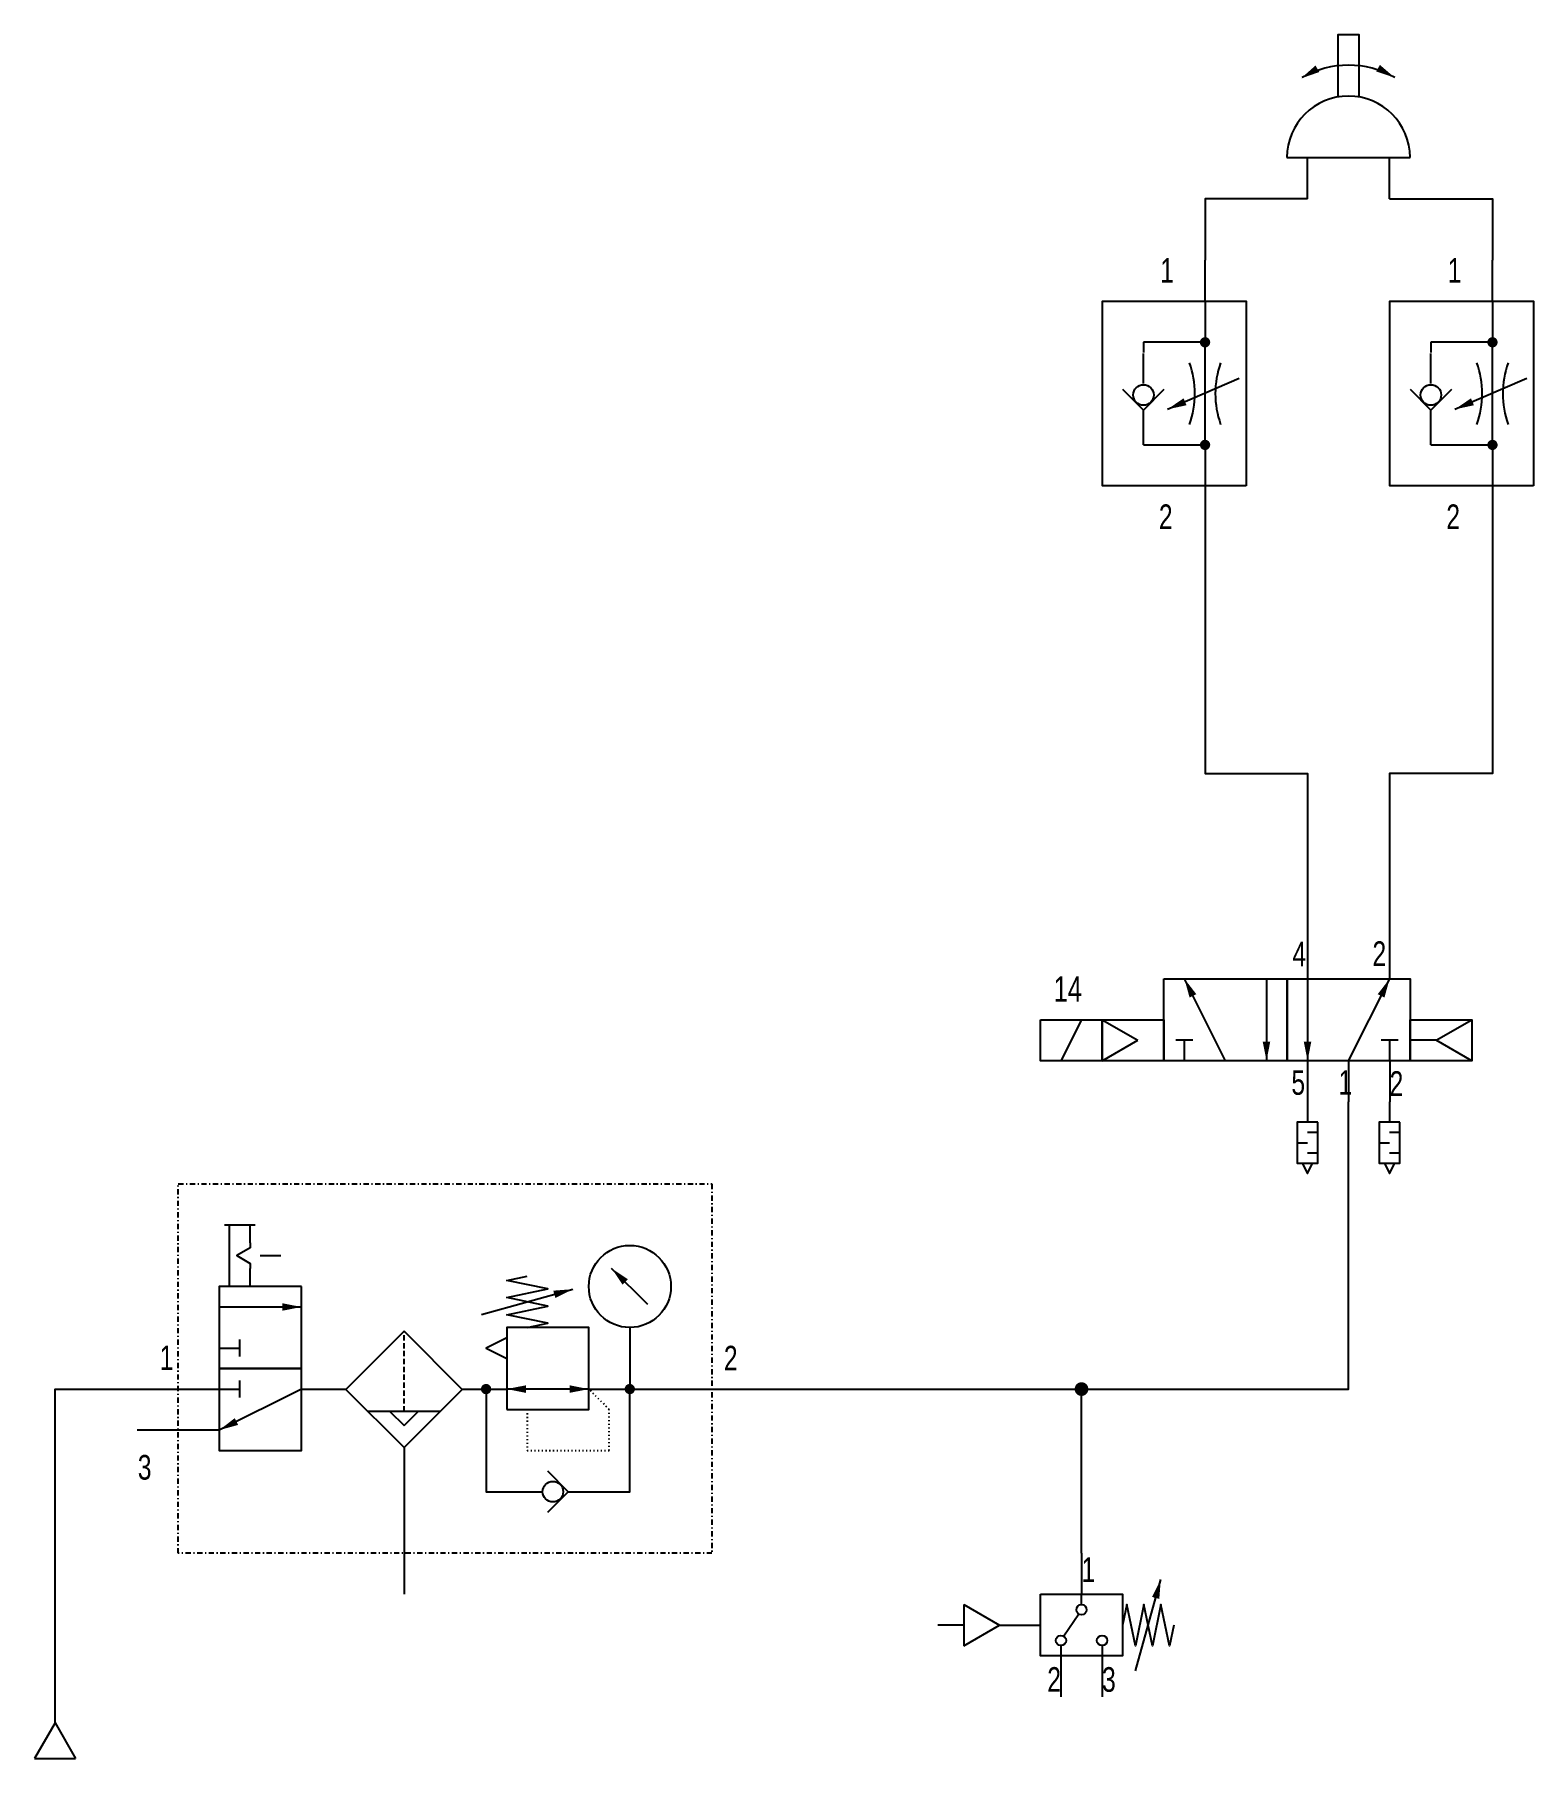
# Model space of a CAD drawing. Extents: x 14 to 156, y 0 to 164.
import ezdxf
from ezdxf.enums import TextEntityAlignment as Align

# ---------------------------------------------------------------- set-up
doc = ezdxf.new("R2010")
doc.units = 0
for name, pattern in [('DASHDOT', [1, 0.5, -0.25, 0, -0.25]), ('DASHED', [0.75, 0.5, -0.25]), ('DOT', [0.25, 0, -0.25])]:
    doc.linetypes.add(name, pattern=pattern)
doc.layers.add('1', color=7, linetype='CONTINUOUS')

# ---------------------------------------------------------------- blocks, each defined once
blk = doc.blocks.new('LCA1')
at = {"layer": '1', "color": 7}
blk.add_solid([(0, 0), (-1.82, -0.3575), (-1.82, 0.3575)], dxfattribs=at)
blk = doc.blocks.new('LCBP1')
at = {"layer": '1', "color": 7}
blk.add_line((0, -0.8125), (0, 0.8125), dxfattribs=at)
blk = doc.blocks.new('LCA1R')
at = {"layer": '1', "color": 7}
blk.add_solid([(0, 0), (1.82, -0.3575), (1.82, 0.3575)], dxfattribs=at)
blk = doc.blocks.new('B1054565_00991756')
at = {"layer": '1', "color": 7}
for p, q in [((-21.26, 15.6), (-18.34, 15.6)), ((-20.78, 9.75), (-20.78, 15.6)), ((-18.83, 13.89), (-18.83, 15.6)), ((-17.85, 12.68), (-15.9, 12.68)), ((18.97, 8.03), (15.52, 11.47)), ((-18.83, 9.75), (-18.83, 11.46)), ((3.17, 7.09), (11.83, 9.49)), ((-21.75, 7.8), (-13.95, 7.8)), ((17.25, 5.85), (17.25, 0)), ((-21.75, 3.9), (-19.8, 3.9)), ((-29.55, 0), (-25.65, 0)), ((-25.65, 0), (-21.75, 0)), ((-21.75, 0), (-19.8, 0)), ((-13.95, 0), (-21.75, -3.9)), ((-13.95, 0), (-9.72, 0)), ((1.31, 0), (5.55, 0)), ((13.35, 0), (5.55, 0)), ((13.35, 0), (25.05, 0)), ((25.05, 0), (28.95, 0)), ((-0.79, -2.13), (-7.61, -2.13)), ((-5.55, -2.13), (-4.2, -3.47)), ((-4.2, -3.47), (-2.86, -2.13)), ((-25.65, -3.9), (-29.55, -3.9)), ((-21.75, -3.9), (-25.65, -3.9)), ((-4.2, -5.54), (-4.2, -15.6)), ((5.55, -9.75), (8.98, -9.75)), ((11.4, -9.75), (15.3, -9.75)), ((-4.2, -15.6), (-4.2, -19.5))]:
    blk.add_line(p, q, dxfattribs=at)
at = {"layer": '1', "color": 7, "linetype": 'DASHED'}
blk.add_line((-4.2, -2.13), (-4.2, 5.49), dxfattribs=at)
at = {"layer": '1', "color": 7, "linetype": 'DASHDOT'}
blk.add_lwpolyline([(-25.65, 19.5), (25.05, 19.5), (25.05, -15.6), (-25.65, -15.6), (-25.65, 19.5)], dxfattribs=at)
at = {"layer": '1', "color": 7}
for points in [[(-18.83, 13.89), (-18.83, 13.41), (-20.09, 12.68), (-18.83, 11.94), (-18.83, 11.46)], [(7.5, 5.85), (9.45, 6.26), (5.55, 7.07), (9.45, 7.88), (5.55, 8.69), (9.45, 9.51), (5.55, 10.32), (7.5, 10.73)], [(-13.95, 9.75), (-21.75, 9.75), (-21.75, 1.95), (-13.95, 1.95), (-13.95, 9.75)], [(-4.2, 5.49), (-9.72, -0.03), (-4.2, -5.54), (1.31, -0.03), (-4.2, 5.49)], [(5.55, -1.95), (13.35, -1.95), (13.35, 5.85), (5.55, 5.85), (5.55, -1.95)], [(5.55, 4.88), (3.6, 3.9), (5.55, 2.92)], [(-13.95, 1.95), (-21.75, 1.95), (-21.75, -5.85), (-13.95, -5.85), (-13.95, 1.95)], [(3.6, 0), (3.6, -9.75), (5.55, -9.75)], [(15.3, -9.75), (17.25, -9.75), (17.25, 0)], [(9.45, -11.7), (11.4, -9.75), (9.45, -7.8)]]:
    blk.add_lwpolyline(points, dxfattribs=at)
at = {"layer": '1', "color": 7, "const_width": 0.487}
for points in [[(3.35, 0, 1), (3.84, 0, 1)], [(17, 0, 1), (17.49, 0, 1)]]:
    blk.add_lwpolyline(points, format="xyb", close=True, dxfattribs=at)
at = {"layer": '1', "color": 7, "linetype": 'DOT'}
blk.add_lwpolyline([(7.5, -1.95), (7.5, -5.85), (15.3, -5.85), (15.3, -1.95), (13.35, 0)], dxfattribs=at)
at = {"layer": '1', "color": 7}
for centre, radius in [((17.25, 9.75), 3.9), ((9.94, -9.75), 0.975)]:
    blk.add_circle(centre, radius, dxfattribs=at)
at = {"layer": '1'}
for name, p, rotation in [('LCA1', (15.52, 11.47), 135), ('LCA1', (11.83, 9.49), 15.4711922908485), ('LCA1', (5.55, 0), -180), ('LCA1R', (13.35, 0), -180), ('LCA1', (-21.75, -3.9), -153.434948822922)]:
    blk.add_blockref(name, p, dxfattribs=dict(at, rotation=rotation))
for name, p in [('LCA1', (-13.95, 7.8)), ('LCBP1', (-19.8, 3.9)), ('LCBP1', (-19.8, 0))]:
    blk.add_blockref(name, p, dxfattribs=at)
blk = doc.blocks.new('B1069207_00991265')
at = {"layer": '1', "color": 7}
for p, q in [((-3.9, 5.85), (-3.9, -5.85)), ((-7.8, 3.9), (-3.9, 3.9)), ((-7.8, -3.9), (-3.9, -3.9))]:
    blk.add_line(p, q, dxfattribs=at)
blk.add_lwpolyline([(1.95, 0.97), (7.8, 0.97), (7.8, -0.97), (1.95, -0.97)], dxfattribs=at)
for radius, start, end in [(5.85, 270, 90), (8.78, 330, 30)]:
    blk.add_arc((-3.9, 0), radius, start, end, dxfattribs=at)
at = {"layer": '1'}
for name, p, rotation in [('LCA1', (3.62, 4.52), 120.5), ('LCA1R', (3.7, -4.39), 60.4999999999997)]:
    blk.add_blockref(name, p, dxfattribs=dict(at, rotation=rotation))
blk = doc.blocks.new('B1056948_00993166')
at = {"layer": '1', "color": 7}
for p, q in [((1.43, 0), (-1.95, 1.95)), ((-1.95, 1.95), (-1.95, -1.95)), ((1.43, 0), (-1.95, -1.95)), ((1.43, 0), (1.95, 0))]:
    blk.add_line(p, q, dxfattribs=at)
blk = doc.blocks.new('B1069226')
at = {"layer": '1', "color": 7, "width": 0.75}
blk.add_text('1', height=2.34, dxfattribs=at).set_placement((-1.64, 0), align=Align.MIDDLE_LEFT)
blk = doc.blocks.new('B1062073')
at = {"layer": '1', "color": 7, "width": 0.75}
blk.add_text('5', height=2.34, dxfattribs=at).set_placement((1.64, 1.66), align=Align.TOP_RIGHT)
blk = doc.blocks.new('B1069216_00991453')
at = {"layer": '1', "color": 7}
for p, q in [((-2.925, 8.775), (-2.925, 12.675)), ((-2.925, 4.875), (-2.925, 8.775)), ((2.925, 4.875), (-2.925, 4.875)), ((-2.925, 4.875), (-2.925, -4.875)), ((2.925, 4.875), (2.925, 3.9)), ((2.925, 3.9), (2.925, 1.56)), ((-6.175, -1.43), (0.65, 1.495)), ((2.925, -0.975), (2.925, -3.8025)), ((-2.925, -4.875), (2.925, -4.875)), ((-2.925, -8.775), (-2.925, -4.875)), ((2.925, -4.875), (2.925, -3.9)), ((-2.925, -8.775), (-2.925, -12.675))]:
    blk.add_line(p, q, dxfattribs=at)
for points in [[(-6.825, 8.775), (6.825, 8.775), (6.825, -8.775), (-6.825, -8.775), (-6.825, 8.775)], [(0.975, -0.39), (2.925, 1.56), (4.875, -0.39)]]:
    blk.add_lwpolyline(points, dxfattribs=at)
at = {"layer": '1', "color": 7, "const_width": 0.4875}
for points in [[(-3.16875, 4.875, 1), (-2.68125, 4.875, 1)], [(-3.16875, -4.875, 1), (-2.68125, -4.875, 1)]]:
    blk.add_lwpolyline(points, format="xyb", close=True, dxfattribs=at)
at = {"layer": '1', "color": 7}
blk.add_circle((2.925, 0.13), 0.975, dxfattribs=at)
for centre, start, end in [((-12.675, 0), 340.5285968, 19.4710506), ((6.825, 0), 160.5286587, 199.4713953)]:
    blk.add_arc(centre, 8.775, start, end, dxfattribs=at)
at = {"layer": '1', "rotation": 23.1985905136482}
blk.add_blockref('LCA1', (0.65, 1.495), dxfattribs=at)
blk = doc.blocks.new('B1054575')
at = {"layer": '1', "color": 7, "width": 0.75}
blk.add_text('1', height=2.34, dxfattribs=at).set_placement((1.64, -1.07), align=Align.RIGHT)
blk = doc.blocks.new('B1062075')
at = {"layer": '1', "color": 7, "width": 0.75}
blk.add_text('4', height=2.34, dxfattribs=at).set_placement((1.64, -1.07), align=Align.RIGHT)
blk = doc.blocks.new('B1065379_00991473')
at = {"layer": '1', "color": 7}
for p, q in [((0, 3.4125), (0, 1.4625)), ((0.975, 0.4875), (0, 0.4875)), ((-0.975, -0.4875), (0, -0.4875)), ((0.975, -1.4625), (0, -1.4625))]:
    blk.add_line(p, q, dxfattribs=at)
for points in [[(0.975, 1.4625), (-0.975, 1.4625), (-0.975, -2.4375), (0.975, -2.4375), (0.975, 1.4625)], [(-0.4875, -2.4375), (0, -3.4125), (0.4875, -2.4375)]]:
    blk.add_lwpolyline(points, dxfattribs=at)
blk = doc.blocks.new('B1062074')
at = {"layer": '1', "color": 7, "width": 0.75}
blk.add_text('2', height=2.34, dxfattribs=at).set_placement((-1.64, 1.66), align=Align.TOP_LEFT)
blk = doc.blocks.new('B1062072')
at = {"layer": '1', "color": 7, "width": 0.75}
blk.add_text('1', height=2.34, dxfattribs=at).set_placement((1.64, 1.66), align=Align.TOP_RIGHT)
blk = doc.blocks.new('B1080528_00991471')
at = {"layer": '1', "color": 7}
for p, q in [((2.44, 7.07), (2.44, 3.17)), ((7.58, -4.09), (9.97, 4.58)), ((-8.74, 2.19), (-8.74, -1.71)), ((-8.74, 2.19), (-5.36, 0.24)), ((2.44, 2.19), (2.44, 3.17)), ((-8.74, 0.24), (-11.21, 0.24)), ((-8.74, -1.71), (-5.36, 0.24)), ((-5.36, 0.24), (-1.46, 0.24)), ((2.17, 1.3), (0.76, -0.81)), ((0.49, -1.71), (0.49, -2.68)), ((0.49, -2.68), (0.49, -6.58)), ((4.39, -1.71), (4.39, -2.68)), ((4.39, -2.68), (4.39, -6.58))]:
    blk.add_line(p, q, dxfattribs=at)
for points in [[(-1.46, 3.17), (6.34, 3.17), (6.34, -2.68), (-1.46, -2.68), (-1.46, 3.17)], [(11.21, 0.24), (10.81, -1.71), (9.99, 2.19), (9.18, -1.71), (8.37, 2.19), (7.56, -1.71), (6.74, 2.19), (6.34, 0.24)]]:
    blk.add_lwpolyline(points, dxfattribs=at)
for centre in [(2.44, 1.71), (0.49, -1.22), (4.39, -1.22)]:
    blk.add_circle(centre, 0.487, dxfattribs=at)
at = {"layer": '1', "rotation": 74.5288077091515}
blk.add_blockref('LCA1', (9.97, 4.58), dxfattribs=at)
blk = doc.blocks.new('B1069236')
at = {"layer": '1', "color": 7, "width": 0.75}
blk.add_text('2', height=2.34, dxfattribs=at).set_placement((-1.64, 0), align=Align.MIDDLE_LEFT)
blk = doc.blocks.new('B1069237')
at = {"layer": '1', "color": 7, "width": 0.75}
blk.add_text('1', height=2.34, dxfattribs=at).set_placement((-1.64, 0), align=Align.MIDDLE_LEFT)
blk = doc.blocks.new('B1080537')
at = {"layer": '1', "color": 7, "width": 0.75}
blk.add_text('3', height=2.34, dxfattribs=at).set_placement((-1.64, 1.66), align=Align.TOP_LEFT)
blk = doc.blocks.new('B1054576')
at = {"layer": '1', "color": 7, "width": 0.75}
blk.add_text('2', height=2.34, dxfattribs=at).set_placement((-1.64, 0), align=Align.MIDDLE_LEFT)
blk = doc.blocks.new('B1080538')
at = {"layer": '1', "color": 7, "width": 0.75}
blk.add_text('2', height=2.34, dxfattribs=at).set_placement((1.64, 1.66), align=Align.TOP_RIGHT)
blk = doc.blocks.new('B1069227_00991453')
at = {"layer": '1', "color": 7}
for p, q in [((-2.925, 8.775), (-2.925, 12.675)), ((-2.925, 4.875), (-2.925, 8.775)), ((2.925, 4.875), (-2.925, 4.875)), ((-2.925, 4.875), (-2.925, -4.875)), ((2.925, 4.875), (2.925, 3.9)), ((2.925, 3.9), (2.925, 1.56)), ((-6.175, -1.43), (0.65, 1.495)), ((2.925, -0.975), (2.925, -3.8025)), ((-2.925, -4.875), (2.925, -4.875)), ((-2.925, -8.775), (-2.925, -4.875)), ((2.925, -4.875), (2.925, -3.9)), ((-2.925, -8.775), (-2.925, -12.675))]:
    blk.add_line(p, q, dxfattribs=at)
for points in [[(-6.825, 8.775), (6.825, 8.775), (6.825, -8.775), (-6.825, -8.775), (-6.825, 8.775)], [(0.975, -0.39), (2.925, 1.56), (4.875, -0.39)]]:
    blk.add_lwpolyline(points, dxfattribs=at)
at = {"layer": '1', "color": 7, "const_width": 0.4875}
for points in [[(-3.16875, 4.875, 1), (-2.68125, 4.875, 1)], [(-3.16875, -4.875, 1), (-2.68125, -4.875, 1)]]:
    blk.add_lwpolyline(points, format="xyb", close=True, dxfattribs=at)
at = {"layer": '1', "color": 7}
blk.add_circle((2.925, 0.13), 0.975, dxfattribs=at)
for centre, start, end in [((-12.675, 0), 340.5285968, 19.4710506), ((6.825, 0), 160.5286587, 199.4713953)]:
    blk.add_arc(centre, 8.775, start, end, dxfattribs=at)
at = {"layer": '1', "rotation": 23.1985905136482}
blk.add_blockref('LCA1', (0.65, 1.495), dxfattribs=at)
blk = doc.blocks.new('TRICON')
at = {"layer": '1', "color": 7, "const_width": 0.65}
blk.add_lwpolyline([(-0.325, 0, 1), (0.325, 0, 1)], format="xyb", close=True, dxfattribs=at)
blk = doc.blocks.new('B1062065_00991040')
at = {"layer": '1', "color": 7}
for p, q in [((8.29, 8), (8.29, 4.09)), ((16.09, 4.09), (16.09, 8)), ((0.49, -3.71), (-3.41, 4.09)), ((4.39, 4.09), (4.39, -3.71)), ((8.29, 4.09), (8.29, -3.71)), ((12.19, -3.71), (16.09, 4.09)), ((-15.11, -3.71), (-13.16, 0.19)), ((-11.21, 0.19), (-11.21, -3.71)), ((-11.21, 0.19), (-7.84, -1.75)), ((20.51, -1.75), (23.89, 0.19)), ((-11.21, -3.71), (-7.84, -1.75)), ((-3.41, -3.71), (-3.41, -1.75)), ((16.09, -3.71), (16.09, -1.75)), ((20.51, -1.75), (18.04, -1.75)), ((23.89, -3.71), (20.51, -1.75)), ((8.29, -3.71), (8.29, -7.61)), ((12.19, -3.71), (12.19, -7.61)), ((16.09, -3.71), (16.09, -7.61))]:
    blk.add_line(p, q, dxfattribs=at)
for points in [[(-5.36, 4.09), (6.34, 4.09), (6.34, -3.71), (-5.36, -3.71), (-5.36, 4.09)], [(6.34, 4.09), (18.04, 4.09), (18.04, -3.71), (6.34, -3.71), (6.34, 4.09)], [(-17.06, 0.19), (-11.21, 0.19), (-11.21, -3.71), (-17.06, -3.71), (-17.06, 0.19)], [(-11.21, 0.19), (-5.36, 0.19), (-5.36, -3.71), (-11.21, -3.71), (-11.21, 0.19)], [(18.04, 0.19), (23.89, 0.19), (23.89, -3.71), (18.04, -3.71), (18.04, 0.19)]]:
    blk.add_lwpolyline(points, dxfattribs=at)
at = {"layer": '1'}
for name, p, rotation in [('LCA1', (-3.41, 4.09), 116.565051177078), ('LCA1', (16.09, 4.09), 63.434948822922), ('LCBP1', (-3.41, -1.75), 90), ('LCA1', (4.39, -3.71), -90), ('LCA1', (8.29, -3.71), -90), ('LCBP1', (16.09, -1.75), 90)]:
    blk.add_blockref(name, p, dxfattribs=dict(at, rotation=rotation))
at = {"layer": '1', "color": 7, "width": 0.75}
blk.add_text('14', height=2.413, dxfattribs=at).set_placement((-15.83, 3.12), align=Align.MIDDLE_LEFT)
blk = doc.blocks.new('B1080539')
at = {"layer": '1', "color": 7, "width": 0.75}
blk.add_text('1', height=2.34, dxfattribs=at).set_placement((-1.64, -1.07))
blk = doc.blocks.new('B1054574')
at = {"layer": '1', "color": 7, "width": 0.75}
blk.add_text('3', height=2.34, dxfattribs=at).set_placement((-1.64, 0), align=Align.MIDDLE_LEFT)
blk = doc.blocks.new('B1069225')
at = {"layer": '1', "color": 7, "width": 0.75}
blk.add_text('2', height=2.34, dxfattribs=at).set_placement((-1.64, 0), align=Align.MIDDLE_LEFT)
blk = doc.blocks.new('B1062076')
at = {"layer": '1', "color": 7, "width": 0.75}
blk.add_text('2', height=2.34, dxfattribs=at).set_placement((1.64, -1.07), align=Align.RIGHT)
blk = doc.blocks.new('B1065636_00991473')
at = {"layer": '1', "color": 7}
for p, q in [((0, 3.4125), (0, 1.4625)), ((0.975, 0.4875), (0, 0.4875)), ((-0.975, -0.4875), (0, -0.4875)), ((0.975, -1.4625), (0, -1.4625))]:
    blk.add_line(p, q, dxfattribs=at)
for points in [[(0.975, 1.4625), (-0.975, 1.4625), (-0.975, -2.4375), (0.975, -2.4375), (0.975, 1.4625)], [(-0.4875, -2.4375), (0, -3.4125), (0.4875, -2.4375)]]:
    blk.add_lwpolyline(points, dxfattribs=at)

msp = doc.modelspace()

# ---------------------------------------------------------------- linework, layer by layer
at = {"layer": '1', "color": 7}
for points in [[(134.56, 148.2), (124.83, 148.2), (124.83, 142.35)], [(142.36, 148.2), (152.13, 148.2), (152.13, 142.35)], [(124.83, 117), (124.83, 93.6), (134.56, 93.6), (134.56, 78)], [(152.13, 117), (152.13, 93.6), (142.36, 93.6), (142.36, 78)], [(113.1, 35.1), (138.46, 35.1), (138.46, 62.4)], [(15.6, 3.9), (15.6, 35.1), (23.4, 35.1)], [(81.9, 35.1), (113.1, 35.1)], [(113.1, 19.5), (113.1, 35.1)]]:
    msp.add_lwpolyline(points, dxfattribs=at)

# ---------------------------------------------------------------- block references
at = {"layer": '1'}
for name, p, rotation in [('B1069207_00991265', (138.46, 156), 90), ('B1069216_00991453', (121.91, 129.68), 180), ('B1069227_00991453', (149.21, 129.68), 180), ('B1056948_00993166', (15.6, 1.95), 90)]:
    msp.add_blockref(name, p, dxfattribs=dict(at, rotation=rotation))
for name, p in [('B1069226', (122.22, 141.38)), ('B1069237', (149.52, 141.38)), ('B1069225', (122.09, 117.98)), ('B1069236', (149.39, 117.98)), ('B1062065_00991040', (126.28, 70)), ('B1062075', (132.8, 76.34)), ('B1062076', (140.4, 76.37)), ('B1062073', (132.7, 63.74)), ('B1062072', (137.18, 63.74)), ('B1062074', (144, 63.64)), ('B1065379_00991473', (134.56, 58.99)), ('B1065636_00991473', (142.36, 58.99)), ('B1054565_00991756', (52.95, 35.1)), ('B1054575', (25.21, 37.97)), ('B1054576', (80.77, 38.04)), ('TRICON', (113.1, 35.1)), ('B1054574', (25.1, 27.67)), ('B1080528_00991471', (110.66, 12.43)), ('B1080539', (114.74, 17.84)), ('B1080538', (109.51, 7.02)), ('B1080537', (116.69, 7.02))]:
    msp.add_blockref(name, p, dxfattribs=at)

doc.saveas('drawing.dxf')
